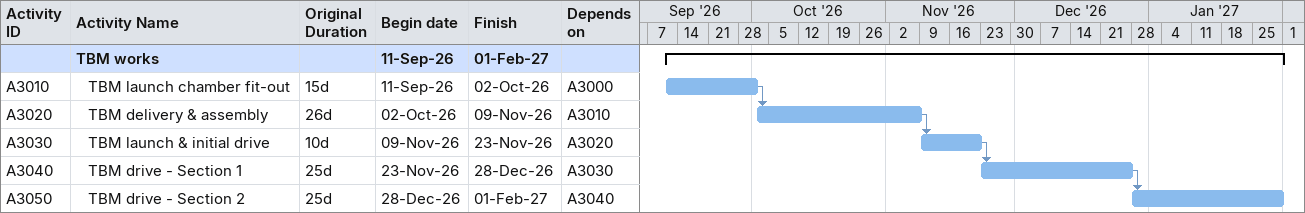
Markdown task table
| ID | Level | Task | Original duration | Start | Finish | Predecessors |
|---|---|---|---|---|---|---|
|  | 1 | **TBM works** |  | 2026-09-11 | 2027-02-01 |  |
| A3010 | 2 | TBM launch chamber fit-out | 15d | 2026-09-11 | 2026-10-02 | A3000 |
| A3020 | 2 | TBM delivery & assembly | 26d | 2026-10-02 | 2026-11-09 | A3010 |
| A3030 | 2 | TBM launch & initial drive | 10d | 2026-11-09 | 2026-11-23 | A3020 |
| A3040 | 2 | TBM drive - Section 1 | 25d | 2026-11-23 | 2026-12-28 | A3030 |
| A3050 | 2 | TBM drive - Section 2 | 25d | 2026-12-28 | 2027-02-01 | A3040 |
